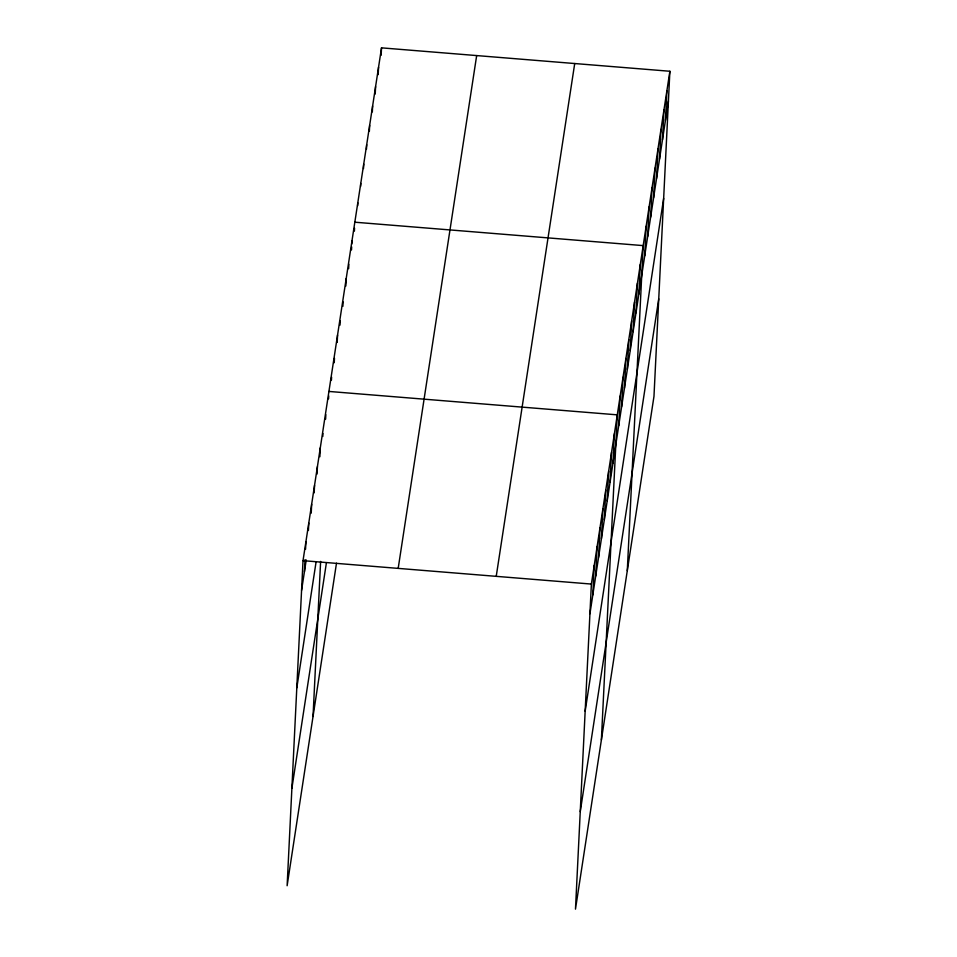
<?xml version="1.0" encoding="UTF-8"?>
<svg xmlns="http://www.w3.org/2000/svg" width="957" height="957" viewBox="0 0 957 957"><rect width="100%" height="100%" fill="white"/><g stroke="black" fill="none" stroke-linecap="round" stroke-linejoin="round"><path stroke-width="1.44" d="M669.876 71.261L591.378 584.069L575.48 909.15L653.978 396.342L669.876 71.261L381.52 47.85L303.022 560.658L287.124 885.739L336.493 563.195M304.458 571.544L305.032 559.666M305.546 549.282L305.905 541.853M308.417 530.477L308.788 523.06M311.228 513.155L311.659 504.255M314.171 492.867L314.542 485.45M317.054 474.062L317.413 466.645M319.865 456.752L320.296 447.84M322.808 436.464L322.952 433.497M325.619 419.142L325.835 414.692M313.035 716.506L320.619 561.424M328.562 398.854L328.718 395.887M331.445 380.049L331.589 377.082M334.244 362.727L334.472 358.277M337.199 342.439L337.558 335.022M340.01 325.129L340.225 320.679M342.881 306.324L343.096 301.874M345.836 286.035L346.195 278.619M348.635 268.714L348.862 264.264M351.518 249.909L351.662 246.942M351.805 243.975L351.949 241.008M354.401 231.115L354.545 228.137M357.655 205.803L357.798 202.836M360.622 186.424L360.765 183.457M363.504 168.54L363.732 164.09M366.471 149.172L366.698 144.71M369.366 131.276L369.653 125.343M372.333 111.909L372.62 105.964M375.228 94.013L375.587 86.597M378.194 74.646L378.553 67.217M381.161 55.267L381.52 47.85M592.802 594.955L594.261 565.276M595.685 576.15L597.132 546.471M598.568 557.345L600.015 527.666M601.439 538.54L602.886 508.861M604.322 519.735L605.769 490.056M607.193 500.942L608.652 471.251M610.076 482.137L611.523 452.458M612.947 463.332L614.406 433.653M601.379 739.928L617.277 414.848L328.933 391.437M618.712 425.721L620.16 396.042M621.583 406.916L623.043 377.237M624.466 388.123L625.914 358.432M627.337 369.318L628.797 339.639M630.22 350.513L631.668 320.834M633.103 331.708L634.551 302.029M635.974 312.903L637.434 283.224M638.857 294.098L640.305 264.419M627.29 570.695L643.188 245.614L354.832 222.203M644.695 255.926L646.154 226.247M647.662 236.558L649.109 206.868M650.628 217.179L652.076 187.5M653.595 197.812L655.043 168.133M656.562 178.433L658.009 148.754M659.529 159.065L660.976 129.386M662.495 139.686L663.943 110.007M665.45 120.319L666.909 90.64M301.575 590.337L306.228 559.965M296.814 687.82L316.073 561.986M291.897 788.257L326.433 562.62M398.184 568.386L476.67 55.578M496.228 576.341L574.714 63.533M589.931 613.76L668.417 100.94M585.158 711.23L663.656 198.422M580.253 811.668L658.739 298.859M303.022 560.658L591.378 584.069"/></g></svg>
